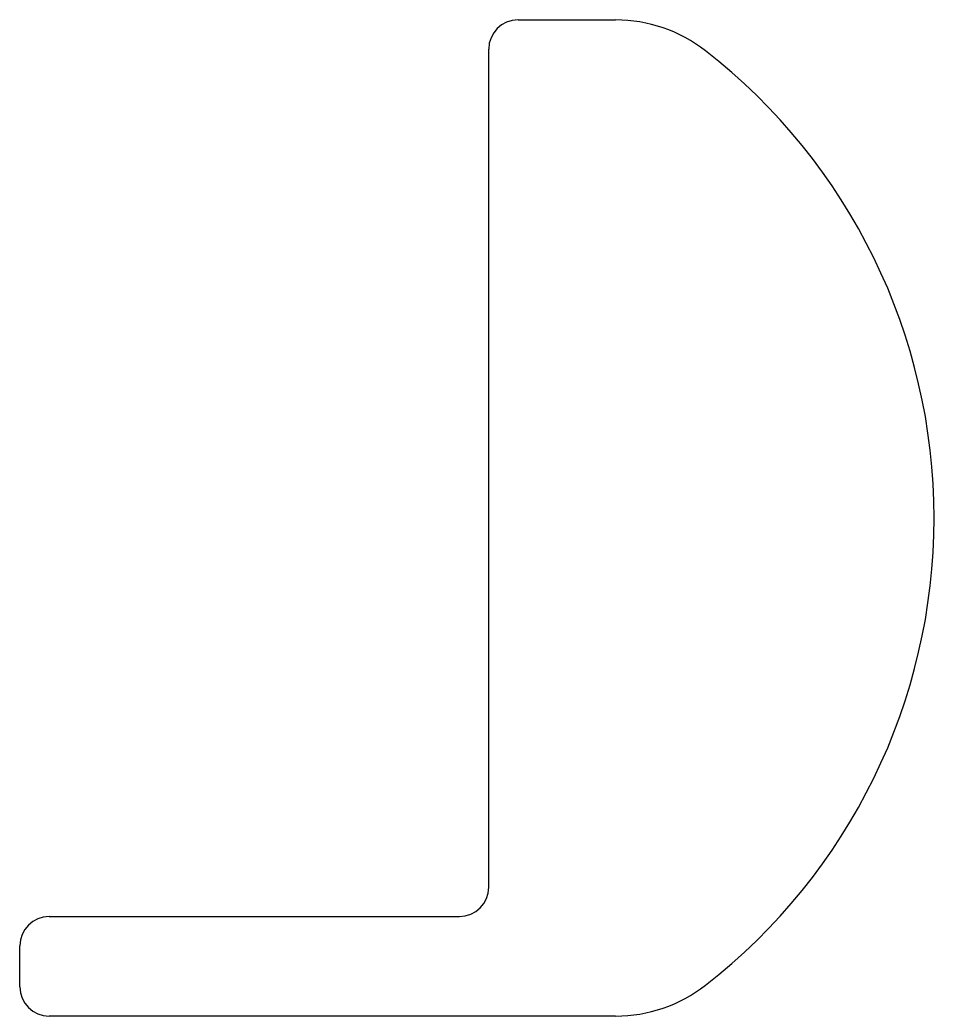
# Model space of a CAD drawing. Header units: millimetres. Extents: x -11 to 20.2, y -17 to 17.
import ezdxf

# ---------------------------------------------------------------- set-up
doc = ezdxf.new("R2010")
doc.units = ezdxf.units.MM
doc.layers.add('Sketch060', color=7, linetype='CONTINUOUS')

msp = doc.modelspace()

# ---------------------------------------------------------------- linework, layer by layer
at = {"layer": 'Sketch060'}
for p, q in [((6, 17), (9.33, 17)), ((5, -12.6), (5, 16)), ((-10, -13.6), (4, -13.6)), ((-11, -16), (-11, -14.6)), ((9.33, -17), (-10, -17))]:
    msp.add_line(p, q, dxfattribs=at)
for centre, radius, start, end in [((6, 16), 1, 90, 180), ((9.33, 12), 5, 52.1364, 90), ((0, 0), 20.2, -52.1364, 52.1364), ((4, -12.6), 1, -90, 0), ((-10, -14.6), 1, 90, 180), ((9.33, -12), 5, -90, -52.1364), ((-10, -16), 1, 180, -90)]:
    msp.add_arc(centre, radius, start, end, dxfattribs=at)

doc.saveas('drawing.dxf')
